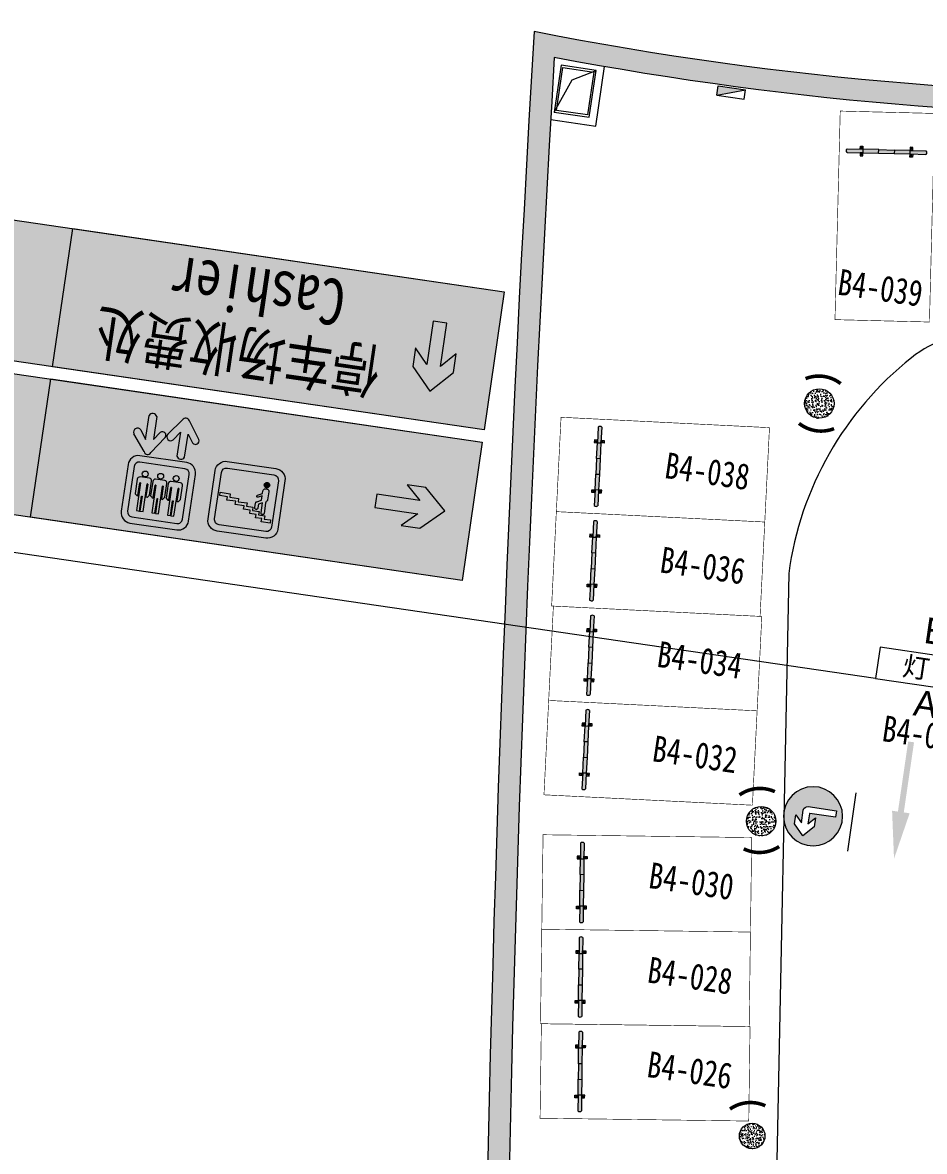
# Model space of a CAD drawing. Header units: inches. Extents: x -414268 to 632271, y -366004 to 318730.
# Drawn here: x -108982 to -86079, y 196803 to 225478 of the extents above; entities that cross this region are included whole.
import ezdxf

# ---------------------------------------------------------------- set-up
doc = ezdxf.new("R2010")
doc.units = ezdxf.units.IN
doc.header["$LTSCALE"] = 1200
doc.header["$MEASUREMENT"] = 0
doc.layers.get('0').update_dxf_attribs({"linetype": 'CONTINUOUS', "lineweight": 0})
for name, color, linetype, lineweight in [('0--PAI--', 7, 'CONTINUOUS', 0), ('0--PAI--BLUE', 5, 'CONTINUOUS', 0), ('0--弧型立面标', 7, 'CONTINUOUS', 0), ('0--挡车架', 7, 'CONTINUOUS', 0), ('0--灯箱字(黄底黑字)', 7, 'CONTINUOUS', 0), ('0--灯箱编号', 3, 'CONTINUOUS', 0), ('0--直行箭头', 7, 'CONTINUOUS', 0), ('0--路缘线', 1, 'CONTINUOUS', 0), ('0-增加车位', 6, 'CONTINUOUS', 0), ('0－－车位', 4, 'CONTINUOUS', 0), ('0－－车位号码', 7, 'CONTINUOUS', 0), ('7', 7, 'CONTINUOUS', 0), ('COL-GRID-UG-1_8A_200701112', 7, 'CONTINUOUS', 0), ('COL-GRID-UG-1_8A_200701113', 7, 'CONTINUOUS', 0), ('COLUMN', 7, 'CONTINUOUS', 0), ('HATCH', 7, 'CONTINUOUS', 0), ('HY消火栓', 7, 'CONTINUOUS', 0), ('LEE-KT1', 7, 'CONTINUOUS', 0), ('PUB_TEXT', 7, 'CONTINUOUS', 0)]:
    doc.layers.add(name, color=color, linetype=linetype, lineweight=lineweight)
doc.layers.add('0--灯箱--字', color=7, linetype='CONTINUOUS', lineweight=0, true_color=0xf7f7f7)
doc.layers.add('0-栋牌字体', color=7, linetype='CONTINUOUS', lineweight=0, true_color=0xf7f7f7)
doc.styles.add('-宋体', font='simsun.ttc', dxfattribs={"width": 0.8})
doc.styles.add('-黑体', font='simhei.ttf', dxfattribs={"width": 0.8})
doc.styles.add('方正大黑', font='', dxfattribs={"width": 0.8})
doc.styles.get('方正大黑').set_extended_font_data('FZDaHei-B02S')

# ---------------------------------------------------------------- blocks, each defined once
blk = doc.blocks.new('COL-GRID-UG-1.8a 20070111$0$.65')
at = {"layer": 'COL-GRID-UG-1_8A_200701112'}
h = blk.add_hatch(dxfattribs=at)
h.set_pattern_fill('AR-CONC', color=251, scale=0.02000000000000003, angle=-71.45922951694362, style=0)
h.set_pattern_definition([(330.220170166661, (9.780911265253447, -53.02194924296044), (0.01310157522271839, -0.1434027500651823), [0.01500000000000002, -0.1650000000000003]), (275.2201701666611, (9.780911265253447, -53.02194924296044), (0.1431276881705953, 0.05400242977981085), [0.01200000000000002, -0.1320000000000001]), (20.67157016666113, (9.78200306402368, -53.03389947159923), (0.1562291924156083, -0.08940044134511446), [0.01274803800000002, -0.1402284224000002]), (326.4043701666611, (9.820276593525996, -53.01485199490259), (0.005293820626032765, -0.2159351186403456), [0.02250000000000003, -0.2475000000000004]), (16.85577016666115, (9.820717733939517, -53.03284658832125), (0.2249000141792535, -0.1493987403033274), [0.01912205760000002, -0.2103426000000002]), (271.4043701666612, (9.820276593525996, -53.01485199490259), (0.2249001308833271, -0.1493985647275436), [0.01800000000000001, -0.1980000000000001]), (301.2201701666611, (9.813983885486785, -53.03630897105332), (-0.05806413691702267, -0.1317746409733485), [0.01500000000000002, -0.1650000000000003]), (246.2201701666611, (9.813983885486785, -53.03630897105332), (0.1513631941852344, -0.02215809082988847), [0.01200000000000002, -0.1320000000000001]), (351.6715701666611, (9.809145200398241, -53.0472901880612), (0.0932989364987837, -0.1539328032737996), [0.01274803800000002, -0.1402284224000002]), (317.7201701666611, (9.780911265253447, -53.02194924296044), (0.06595388672758523, 0.009419767806314105), [0, -0.1304000000000001, 0, -0.1340000000000001, 0, -0.1325000000000001]), (287.720170166661, (9.780911265253447, -53.02194924296044), (0.08696608138238515, -0.03778290471883278), [0, -0.0764000000000001, 0, -0.1274000000000002, 0, -0.05050000000000007]), (247.7201701666611, (9.772997833668946, -52.97805690193655), (0.01450395159196302, -0.1058708647939462), [0, -0.05000000000000007, 0, -0.1560000000000002, 0, -0.2070000000000003]), (237.7201701666611, (9.769449209640019, -52.95837423780027), (0.04039841199479828, -0.1112342255436634), [0, -0.06500000000000007, 0, -0.1036000000000001, 0, -0.1470000000000002])])
edge = h.paths.add_edge_path()
edge.add_arc((-3.552713678800501e-15, 0), 0.325, 8.32060031639532, 368.3206003163953)
at = {"layer": 'COL-GRID-UG-1_8A_200701113'}
blk.add_circle((-3.552713678800501e-15, 0), 0.325, dxfattribs=at)
blk = doc.blocks.new('HY')
for p, q in [((0, 0), (0.2400000000000055, -1.77635683940025e-15)), ((0, 0), (0.2400000000000038, -0.6999999999999993)), ((1.77635683940025e-15, -1.77635683940025e-15), (0, -0.6999999999999993)), ((0.240000000000002, -1.77635683940025e-15), (0.2400000000000002, -0.6999999999999993)), ((0, -0.6999999999999993), (0.2400000000000038, -0.6999999999999993))]:
    blk.add_line(p, q)
blk.add_solid([(1.77635683940025e-15, -5.329070518200751e-15), (0.2400000000000055, -1.77635683940025e-15), (0.2400000000000002, -0.6999999999999993)])
blk = doc.blocks.new('A$C6F4820FC')
at = {"layer": '0--挡车架'}
h = blk.add_hatch(color=256, dxfattribs=at)
h.paths.add_polyline_path([(2017.784217856827, 79.3952663297232, 0.3952043560108401), (2017.78421785311, 169.3952663332057), (1617.474230922457, 169.3952663332057), (1617.474230922458, 79.39526633119387), (1684.499301437642, 79.39526633119385)])
h.paths.add_polyline_path([(818.9364171714836, 169.3952663332057), (818.9364171714836, 79.39526633119385), (1216.632018534735, 79.39526633119385), (1216.632018534736, 169.3952663332057)])
h.paths.add_polyline_path([(418.094204783764, 79.39526633119385), (418.0942047837638, 169.3952663332057), (351.0691342685791, 169.3952663332057), (17.78421785310638, 169.395266333202, 0.3952043560108128), (17.78421784939219, 79.39526632972411)])
h = blk.add_hatch(color=256, dxfattribs=at)
h.paths.add_polyline_path([(1617.474230922457, 169.3952663332057), (1684.499301437642, 169.3952663332057), (1684.499301437642, 248.7905199443812), (1617.474230922457, 248.7905199443812)])
h.paths.add_polyline_path([(1638.848788944474, 209.0928931387934, -1), (1663.124743415625, 209.0928931387934, -1)], flags=16)
h.paths.add_polyline_path([(1617.474230922457, 1.272001827601343e-05), (1684.499301437642, 1.272001827601343e-05), (1684.499301437642, 79.39526633119387), (1617.474230922457, 79.39526633119384)])
h.paths.add_polyline_path([(1638.848788944473, 39.69763952560606, -1), (1663.124743415624, 39.69763952560606, -1)], flags=16)
h.paths.add_polyline_path([(351.069134268579, 248.7905199443813), (351.0691342685791, 169.3952663332057), (418.0942047837639, 169.3952663332057), (418.0942047837638, 248.7905199443812)])
h.paths.add_polyline_path([(396.7196467617473, 209.0928931387934, 1), (372.4436922905957, 209.0928931387934, 1)], flags=16)
h.paths.add_polyline_path([(418.0942047837639, 79.39526633119387), (351.0691342685791, 79.39526633119387), (351.0691342685791, 1.272001827601343e-05), (418.0942047837639, 1.272001827601343e-05)])
h.paths.add_polyline_path([(372.4436922905957, 39.69763952560606, -1), (396.7196467617473, 39.69763952560606, -1)], flags=16)
h = blk.add_hatch(color=40, dxfattribs=at)
h.paths.add_polyline_path([(1216.632018534736, 169.3952663332056), (1216.632018534735, 79.39526633119385), (1617.474230922457, 79.39526633119385), (1617.474230922457, 169.3952663332056)])
h.paths.add_polyline_path([(818.9364171714836, 79.39526633119385), (818.9364171714836, 169.3952663332057), (418.0942047837639, 169.3952663332057), (418.0942047837639, 79.39526633119385)])
for p, q in [((17.78421785310638, 169.395266333202), (418.0942047837639, 169.3952663332057)), ((17.78421784939155, 79.39526632972411), (418.0942047837639, 79.39526633119385)), ((818.9364171714838, 169.3952663332057), (1216.632018534736, 169.3952663332057)), ((818.9364171714838, 79.39526633119385), (1216.632018534735, 79.39526633119385)), ((1617.474230922457, 169.3952663332057), (2017.78421785311, 169.3952663332057)), ((1617.474230922457, 79.39526633119385), (2017.784217856827, 79.3952663297232))]:
    blk.add_line(p, q, dxfattribs=at)
for points in [[(418.0942047837639, 169.3952663332057), (351.0691342685791, 169.3952663332057), (351.0691342685791, 248.7905199443812), (418.0942047837639, 248.7905199443812)], [(418.0942047837639, 79.39526633119385), (351.0691342685791, 79.39526633119385), (351.0691342685791, 1.272001827601343e-05), (418.0942047837639, 1.272001827601343e-05)], [(1617.474230922457, 169.3952663332057), (1684.499301437642, 169.3952663332057), (1684.499301437642, 248.7905199443812), (1617.474230922457, 248.7905199443812)], [(1617.474230922457, 79.39526633119385), (1684.499301437642, 79.39526633119385), (1684.499301437642, 1.272001827601343e-05), (1617.474230922457, 1.272001827601343e-05)]]:
    blk.add_lwpolyline(points, close=True, dxfattribs=at)
at = {"layer": '0--挡车架', "color": 0}
for points in [[(818.9364171714838, 169.3952663332057), (818.9364171714838, 79.39526633119385), (418.0942047837639, 79.39526633119385), (418.0942047837639, 169.3952663332057)], [(1617.474230922457, 169.3952663332057), (1617.474230922457, 79.39526633119385), (1216.632018534735, 79.39526633119385), (1216.632018534736, 169.3952663332057)]]:
    blk.add_lwpolyline(points, close=True, dxfattribs=at)
at = {"layer": '0--挡车架'}
for centre in [(384.5816695261715, 209.0928931387934), (384.5816695261715, 39.69763952560606), (1650.986766180049, 209.0928931387934), (1650.986766180049, 39.69763952560606)]:
    blk.add_circle(centre, 12.13797723557582, dxfattribs=at)
for centre, start, end in [((65.82469069586296, 124.3952663294804), 136.8717046789877, 223.1282953162828), ((1969.743745010358, 124.3952663294804), 316.871704683716, 43.12829532101674)]:
    blk.add_arc(centre, 65.82466886578737, start, end, dxfattribs=at)
blk = doc.blocks.new('A$C001A7B1A')
at = {"layer": '0－－车位', "const_width": 15}
blk.add_lwpolyline([(2407.499988817268, 5307.500045389108), (7.499988817267877, 5307.500045389108), (7.499988817267877, 7.500045389109687), (2407.499988817268, 7.500045389109687)], close=True, dxfattribs=at)
at = {"layer": '0--挡车架'}
blk.add_blockref('A$C6F4820FC', (189.7157709641579, 883.1047790596294), dxfattribs=at)
blk = doc.blocks.new('A$C7C86658F')
at = {"lineweight": 0, "ltscale": 5}
blk.add_lwpolyline([(-6107.229106128681, 112213.2378042227), (-3107.229106128798, 112213.2378042257), (-3107.229106129613, 113013.2378042257), (-6107.229106129613, 113013.2378042227)], close=True, dxfattribs=at)
at = {"layer": 'PUB_TEXT', "style": '-宋体'}
blk.add_text('灯 箱', height=500, dxfattribs=at).set_placement((-5467.208946702653, 112391.5051336742))
blk = doc.blocks.new('A$C05C00BD5')
blk.add_blockref('A$C7C86658F', (15917.71773816738, -1755.687899066339))
at = {"color": 1, "style": '方正大黑'}
for s, p in [('B', (10869.16250029986, 111530.6753273577)), ('A', (10869.16250029975, 109671.1952866547))]:
    blk.add_text(s, height=661.5104015238736, dxfattribs=at).set_placement(p)
blk = doc.blocks.new('A$C53BB72EC')
at = {"layer": '0--灯箱--字', "true_color": 0xf7f7f7}
blk.add_hatch(color=7, dxfattribs=at).paths.add_polyline_path([(6263.886652779096, -28314.52920469935), (5705.06504685228, -27793.419626765), (5225.644234895473, -27793.41962678659), (5600.054711105098, -28142.56304409566), (4492.694870033767, -28142.56304414553), (4492.694870049396, -28486.49536568977), (5600.054711120494, -28486.4953656399), (5225.644234942301, -28835.63878293225), (5705.065046899661, -28835.63878291062)])
at = {"layer": '0--灯箱--字', "color": 7, "true_color": 0xf7f7f7}
blk.add_lwpolyline([(6263.886652779096, -28314.52920469935), (5705.06504685228, -27793.419626765), (5225.644234895473, -27793.41962678659), (5600.054711105098, -28142.56304409566), (4492.694870033767, -28142.56304414553), (4492.694870049396, -28486.49536568977), (5600.054711120494, -28486.4953656399), (5225.644234942301, -28835.63878293225), (5705.065046899661, -28835.63878291062)], close=True, dxfattribs=at)
blk = doc.blocks.new('A$C27BC456A')
blk.add_hatch(color=250).paths.add_polyline_path([(14884.73986124818, 112855.557986891), (14884.7398612483, 114955.557986891), (8329.665222129555, 114955.557986891), (8329.665222129554, 112855.5579868909)])
at = {"color": 250}
blk.add_lwpolyline([(8329.665222129552, 114955.557986891), (14884.73986124829, 114955.557986891), (14884.73986124818, 112855.557986891), (8329.665222129552, 112855.5579868909), (8329.665222129552, 114955.557986891)], dxfattribs=at)
blk = doc.blocks.new('A$C50091FAB')
at = {"layer": '0--PAI--BLUE'}
h = blk.add_hatch(color=256, dxfattribs=at)
edge = h.paths.add_edge_path()
edge.add_arc((299.9999944004085, 400.0000107713568), 300, 0, 360)
edge = h.paths.add_edge_path(flags=16)
edge.add_line((312.3871690364904, 573.9583468705459), (384.2358726081438, 506.9583468705459))
edge.add_line((384.2358726081438, 506.9583468705423), (253.9024450060242, 506.9583468705423))
edge.add_arc((253.9024450060242, 462.9583468705459), 44, 90, 180)
edge.add_line((209.9024450060242, 462.9583468705459), (209.9024450060242, 173.9583468705459))
edge.add_line((209.9024450060242, 173.9583468705459), (275.9024450060242, 173.9583468705459))
edge.add_line((275.9024450060242, 173.9583468705459), (275.9024450060242, 435.9583468705459))
edge.add_arc((280.9024450060242, 435.9583468705459), 5, 90, 180, ccw=False)
edge.add_line((280.9024450060242, 440.9583468705459), (384.2358726081438, 440.9583468705459))
edge.add_line((384.2358726081438, 440.9583468705459), (312.3871690364904, 373.9583468705459))
edge.add_line((312.3871690364904, 373.9583468705459), (404.3871690364904, 373.9583468705459))
edge.add_line((404.3871690364904, 373.9583468705459), (511.6240400389579, 473.9583468705459))
edge.add_line((511.6240400389652, 473.9583468705459), (404.3871690364977, 573.9583468705459))
edge.add_line((404.3871690364904, 573.9583468705459), (312.3871690364904, 573.9583468705459))
at = {"layer": '0--PAI--'}
blk.add_lwpolyline([(312.3871690364904, 573.9583468705459), (384.2358726081438, 506.9583468705423), (253.9024450060242, 506.9583468705459, 0.414213562373095), (209.9024450060242, 462.9583468705459), (209.9024450060242, 173.9583468705459), (275.9024450060242, 173.9583468705459), (275.9024450060242, 435.9583468705459, -0.414213562373095), (280.9024450060242, 440.9583468705459), (384.2358726081438, 440.9583468705459), (312.3871690364904, 373.9583468705459), (404.3871690364904, 373.9583468705459), (511.6240400389652, 473.9583468705459), (404.3871690364904, 573.9583468705459)], format="xyb", close=True, dxfattribs=at)
blk.add_circle((299.9999944004085, 400.0000107713568), 300, dxfattribs=at)
at = {"layer": '7'}
blk.add_line((599.9999944004085, 1.07713567558676e-05), (-5.599591531790793e-06, 1.07713567558676e-05), dxfattribs=at)
blk = doc.blocks.new('A$C744A17C1')
at = {"true_color": 0xf7f7f7}
h = blk.add_hatch(color=7, dxfattribs=at)
edge = h.paths.add_edge_path()
edge.add_line((-3036.027967695962, 95700.69936638275), (-4282.504917986342, 95700.6993662884))
edge.add_arc((-4282.504917992475, 95427.42636630207), 273.2729999863368, 89.999999998714, 180.0000000033805)
edge.add_line((-4555.777917978819, 95427.42636628594), (-4555.777917813975, 94185.20778836703))
edge.add_arc((-4282.504917798803, 94185.20778839014), 273.2730000151723, 180, 269.9999999925446)
edge.add_line((-4282.504917811253, 93911.93478837497), (-3036.027967662085, 93911.93478839874))
edge.add_arc((-3036.027967657114, 94185.20778838589), 273.2729999871517, 269.9999999989579, 3.227983112873501e-09)
edge.add_line((-2762.754967669956, 94185.20778840128), (-2762.754967693822, 95427.42636646118))
edge.add_arc((-3036.027967666832, 95427.42636640974), 273.27299997301, 0, 89.99999999532218)
edge = h.paths.add_edge_path(flags=16)
edge.add_line((-3060.870968115632, 95535.07936645439), (-4257.661918124184, 95535.07936650218))
edge.add_arc((-4257.661918121812, 95402.58336650326), 132.4959999989223, 90.00000000102573, 180.0000000010257)
edge.add_line((-4390.157918120734, 95402.58336650088), (-4390.157917956356, 94210.05078851104))
edge.add_arc((-4257.661917951628, 94210.05078851951), 132.4960000047276, 180, 269.9999999946642)
edge.add_line((-4257.661917955498, 94077.55478851478), (-3060.870967947179, 94077.55478853764))
edge.add_arc((-3060.870967934181, 94210.05078852108), 132.4959999834391, 269.9999999943792, 7.708595881494593e-09)
edge.add_line((-2928.374967950745, 94210.05078853891), (-2928.374968114891, 95402.5833664582))
edge.add_arc((-3060.870968122284, 95402.58336644698), 132.4960000073929, 0, 89.99999999227194)
for points in [[(-4105.775307702483, 95185.59901780682), (-4093.191785995499, 95189.3268348336), (-4081.094827414956, 95195.37593573614), (-4070.936258183443, 95203.2804008755), (-4062.716157831484, 95213.04030111353), (-4056.434022755828, 95224.1912299039), (-4052.08934933634, 95236.26885156211), (-4051.135041708476, 95249.73601779382), (-4052.116755634663, 95262.73681229903), (-4056.486909276806, 95275.26976579314), (-4062.791662051925, 95285.94331290413), (-4071.031959299231, 95295.68616647439), (-4081.207323937677, 95304.03394962067), (-4093.316810593125, 95310.05796103626), (-4105.908036448644, 95313.759728508), (-4119.465126179974, 95315.13875723894), (-4133.503442684887, 95313.7311628082), (-4146.086937904591, 95310.0033170796), (-4157.699789472972, 95303.95473898912), (-4167.857881605858, 95295.58589573058), (-4176.07797313435, 95285.82602378237), (-4182.360594149213, 95275.13944482138), (-4186.704781629727, 95262.5974733338), (-4188.143691014964, 95249.59416268383), (-4186.677366507938, 95236.12948444439), (-4182.307698770659, 95224.06089506189), (-4176.002468914026, 95212.92301254108), (-4167.76218049007, 95203.18015842151), (-4157.587301790831, 95195.29673952419), (-4145.961922130198, 95189.27220515917), (-4133.370705098263, 95185.57043713813), (-4119.329499548534, 95184.19193190591)], [(-4150.11990238633, 94529.42519890532), (-4149.627119381796, 94521.06739443877), (-4147.198756577098, 94513.64028296362), (-4143.319000463234, 94507.14339838475), (-4138.471931530861, 94501.57620250923), (-4125.87734835525, 94494.62397167491), (-4111.351055108826, 94492.31724702398), (-4097.313692784286, 94494.65355498373), (-4091.022925867466, 94497.44615649544), (-4084.733546061092, 94501.63183647174), (-4079.89801569574, 94507.2090675378), (-4076.03173301369, 94513.71398120295), (-4074.102912004921, 94521.14558704928), (-4073.143780433107, 94529.96923974363), (-4073.409211437916, 94786.29070426736), (-3975.566005341127, 94739.02821416727), (-3975.466443319223, 94642.90766297959), (-3974.488086713245, 94633.15731810404), (-3972.058778551756, 94624.80149255057), (-3968.178068257752, 94617.3759077636), (-3962.846874666517, 94611.80920641035), (-3957.032519419794, 94607.17172890124), (-3950.735444288468, 94603.92778070834), (-3936.208673960762, 94601.1567060907), (-3922.171329299919, 94603.4930145998), (-3915.880527055357, 94606.2856162488), (-3910.075784334331, 94610.93515125757), (-3904.75565221149, 94616.04852715385), (-3900.890314869001, 94623.48214061509), (-3898.477828618838, 94631.37860536999), (-3897.519191809697, 94640.66660789371), (-3897.638941903831, 94756.28987031762), (-3899.589391086716, 94769.75402574499), (-3904.925876862952, 94780.42857604545), (-3913.164742831723, 94788.77836625729), (-3922.213472441188, 94794.70326598715), (-3922.369446171797, 94794.80538847725), (-4039.101889754296, 94849.94229390075), (-4039.217787765549, 94961.8507568656), (-3945.249063278898, 94915.97730225985), (-3931.689579247963, 94912.27652424466), (-3920.071903735632, 94913.68161695023), (-3910.87873896258, 94918.79899297009), (-3904.593228902901, 94926.69948613836), (-3902.181714496808, 94935.52465123867), (-3903.644699364901, 94945.7388518333), (-3910.432604954694, 94955.48318951971), (-3915.27822494437, 94959.65733535777), (-3922.059884152026, 94963.36512443822), (-4039.278855550569, 95020.8232700668), (-4039.351956630824, 95091.40453202384), (-4040.820693118498, 95107.19094595194), (-4045.67544851813, 95120.18775516514), (-4052.949404808227, 95131.78898377655), (-4062.641139533138, 95140.60162528208), (-4073.783825813676, 95148.01970503082), (-4086.376951205893, 95153.57888623964), (-4100.41957921104, 95156.35044109734), (-4113.976686623646, 95157.7294554087), (-4128.015453705215, 95156.78622522691), (-4141.567728333292, 95153.52173987115), (-4154.633934597136, 95148.40033557524), (-4165.761698503164, 95141.42355248562), (-4175.434667611378, 95132.12651809816), (-4182.685078526265, 95120.97459971393), (-4187.997029419406, 95107.96727520748), (-4189.917695685872, 95092.64169136254), (-4189.701767394668, 94884.14834125085), (-4188.722924849484, 94873.93363212637), (-4186.29220309027, 94864.1847850999), (-4176.591818860266, 94847.0138444682), (-4163.989522695891, 94832.63200043356), (-4150.422369861859, 94821.5016373705), (-4150.394362782827, 94794.4670060108)]]:
    blk.add_hatch(color=256).paths.add_polyline_path(points)
blk.add_hatch(color=7, dxfattribs=at).paths.add_polyline_path([(-2972.607069589547, 94898.53414615076), (-3229.479971812805, 94898.09719255501), (-3229.336110325414, 94813.51894278088), (-3456.396698841709, 94813.13270141499), (-3456.252740901196, 94728.50382023354), (-3683.313339790911, 94728.1176065724), (-3683.169383667991, 94643.48864204493), (-3848.535635771113, 94643.20729399307), (-3848.391651262064, 94558.5783851212), (-4015.984025353682, 94558.29326713439), (-4015.840079232818, 94473.66434005648), (-4177.145826940774, 94473.38992084307), (-4177.00158715609, 94388.58852501128), (-4337.63411603251, 94388.31524484028), (-4337.488947727485, 94302.96531869122), (-4112.581915430259, 94304.06890598805), (-4112.725865504006, 94388.69787000655), (-3952.093359518447, 94388.9711473679), (-3952.23760118545, 94473.77254055717), (-3789.097450235975, 94474.05003136786), (-3789.24139829434, 94558.67899535972), (-3621.331052389462, 94558.96459933165), (-3621.462747673038, 94636.38460403035), (-3621.475010367576, 94643.59356330667), (-3394.41441148764, 94643.97972189655), (-3394.55836834677, 94728.60868587349), (-3167.497770679998, 94728.99490008186), (-3167.619749095524, 94813.62389573664), (-2972.62380450021, 94813.90494948352)])
at = {"color": 7, "lineweight": 0, "ltscale": 5, "true_color": 0xf7f7f7}
for points in [[(-3036.027967695962, 95700.69936638275), (-4282.504917986342, 95700.6993662884, 0.4142135623969432), (-4555.777917978819, 95427.42636628594), (-4555.777917813975, 94185.20778836703, 0.4142135623349744), (-4282.504917811253, 93911.93478837497), (-3036.027967662085, 93911.93478839874, 0.4142135623949164), (-2762.754967669956, 94185.20778840128), (-2762.754967693822, 95427.42636646118, 0.4142135623491799)], [(-3060.870968115632, 95535.07936645439), (-4257.661918124184, 95535.07936650218, 0.414213562373095), (-4390.157918120734, 95402.58336650088), (-4390.157917956356, 94210.05078851104, 0.4142135623458187), (-4257.661917955498, 94077.55478851478), (-3060.870967947179, 94077.55478853764, 0.4142135624412422), (-2928.374967950745, 94210.05078853891), (-2928.374968114891, 95402.5833664582, 0.4142135623336186)]]:
    blk.add_lwpolyline(points, format="xyb", close=True, dxfattribs=at)
at = {"color": 7, "true_color": 0xf7f7f7}
blk.add_lwpolyline([(-2972.479819925153, 94813.90515701298), (-2972.607069589547, 94898.53414615076), (-3229.479971812805, 94898.09719255501), (-3229.336110325414, 94813.51894278088), (-3456.396698841709, 94813.13270141499), (-3456.252740901196, 94728.50382023354), (-3683.313339790911, 94728.1176065724), (-3683.169383667991, 94643.48864204493), (-3848.535635771113, 94643.20729399307), (-3848.391651262064, 94558.5783851212), (-4015.984025353682, 94558.29326713439), (-4015.840079232818, 94473.66434005648), (-4177.145826940774, 94473.38992084307), (-4177.00158715609, 94388.58852501128), (-4337.63411603251, 94388.31524484028), (-4337.488947727485, 94302.96531869122), (-4112.581915430259, 94304.06890598805), (-4112.725865504006, 94388.69787000655), (-3952.093359518447, 94388.9711473679), (-3952.23760118545, 94473.77254055717), (-3789.097450235975, 94474.05003136786), (-3789.24139829434, 94558.67899535972), (-3621.331052389462, 94558.96459933165), (-3621.462747673038, 94636.38460403035), (-3621.475010367576, 94643.59356330667), (-3394.41441148764, 94643.97972189655), (-3394.55836834677, 94728.60868587349), (-3167.497770679998, 94728.99490008186), (-3167.619749095524, 94813.62389573664), (-2972.62380450021, 94813.90494948352), (-2972.607069589547, 94898.53414615075)], dxfattribs=at)
at = {"layer": '0-栋牌字体', "linetype": 'ByBlock'}
for points in [[(-4105.775307702483, 95185.59901780682), (-4093.191785995499, 95189.3268348336), (-4081.094827414956, 95195.37593573614), (-4070.936258183443, 95203.2804008755), (-4062.716157831484, 95213.04030111353), (-4056.434022755828, 95224.1912299039), (-4052.08934933634, 95236.26885156211), (-4051.135041708476, 95249.73601779382), (-4052.116755634663, 95262.73681229903), (-4056.486909276806, 95275.26976579314), (-4062.791662051925, 95285.94331290413), (-4071.031959299231, 95295.68616647439), (-4081.207323937677, 95304.03394962067), (-4093.316810593125, 95310.05796103626), (-4105.908036448644, 95313.759728508), (-4119.465126179974, 95315.13875723894), (-4133.503442684887, 95313.7311628082), (-4146.086937904591, 95310.0033170796), (-4157.699789472972, 95303.95473898912), (-4167.857881605858, 95295.58589573058), (-4176.07797313435, 95285.82602378237), (-4182.360594149213, 95275.13944482138), (-4186.704781629727, 95262.5974733338), (-4188.143691014964, 95249.59416268383), (-4186.677366507938, 95236.12948444439), (-4182.307698770659, 95224.06089506189), (-4176.002468914026, 95212.92301254108), (-4167.76218049007, 95203.18015842151), (-4157.587301790831, 95195.29673952419), (-4145.961922130198, 95189.27220515917), (-4133.370705098263, 95185.57043713813), (-4119.329499548534, 95184.19193190591)], [(-4150.11990238633, 94529.42519890532), (-4149.627119381796, 94521.06739443877), (-4147.198756577098, 94513.64028296362), (-4143.319000463234, 94507.14339838475), (-4138.471931530861, 94501.57620250923), (-4125.87734835525, 94494.62397167491), (-4111.351055108826, 94492.31724702398), (-4097.313692784286, 94494.65355498373), (-4091.022925867466, 94497.44615649544), (-4084.733546061092, 94501.63183647174), (-4079.89801569574, 94507.2090675378), (-4076.03173301369, 94513.71398120295), (-4074.102912004921, 94521.14558704928), (-4073.143780433107, 94529.96923974363), (-4073.409211437916, 94786.29070426736), (-3975.566005341127, 94739.02821416727), (-3975.466443319223, 94642.90766297959), (-3974.488086713245, 94633.15731810404), (-3972.058778551756, 94624.80149255057), (-3968.178068257752, 94617.3759077636), (-3962.846874666517, 94611.80920641035), (-3957.032519419794, 94607.17172890124), (-3950.735444288468, 94603.92778070834), (-3936.208673960762, 94601.1567060907), (-3922.171329299919, 94603.4930145998), (-3915.880527055357, 94606.2856162488), (-3910.075784334331, 94610.93515125757), (-3904.75565221149, 94616.04852715385), (-3900.890314869001, 94623.48214061509), (-3898.477828618838, 94631.37860536999), (-3897.519191809697, 94640.66660789371), (-3897.638941903831, 94756.28987031762), (-3899.589391086716, 94769.75402574499), (-3904.925876862952, 94780.42857604545), (-3913.164742831723, 94788.77836625729), (-3922.213472441188, 94794.70326598715), (-3922.369446171797, 94794.80538847725), (-4039.101889754296, 94849.94229390075), (-4039.217787765549, 94961.8507568656), (-3945.249063278898, 94915.97730225985), (-3931.689579247963, 94912.27652424466), (-3920.071903735632, 94913.68161695023), (-3910.87873896258, 94918.79899297009), (-3904.593228902901, 94926.69948613836), (-3902.181714496808, 94935.52465123867), (-3903.644699364901, 94945.7388518333), (-3910.432604954694, 94955.48318951971), (-3915.27822494437, 94959.65733535777), (-3922.059884152026, 94963.36512443822), (-4039.278855550569, 95020.8232700668), (-4039.351956630824, 95091.40453202384), (-4040.820693118498, 95107.19094595194), (-4045.67544851813, 95120.18775516514), (-4052.949404808227, 95131.78898377655), (-4062.641139533138, 95140.60162528208), (-4073.783825813676, 95148.01970503082), (-4086.376951205893, 95153.57888623964), (-4100.41957921104, 95156.35044109734), (-4113.976686623646, 95157.7294554087), (-4128.015453705215, 95156.78622522691), (-4141.567728333292, 95153.52173987115), (-4154.633934597136, 95148.40033557524), (-4165.761698503164, 95141.42355248562), (-4175.434667611378, 95132.12651809816), (-4182.685078526265, 95120.97459971393), (-4187.997029419406, 95107.96727520748), (-4189.917695685872, 95092.64169136254), (-4189.701767394668, 94884.14834125085), (-4188.722924849484, 94873.93363212637), (-4186.29220309027, 94864.1847850999), (-4176.591818860266, 94847.0138444682), (-4163.989522695891, 94832.63200043356), (-4150.422369861859, 94821.5016373705), (-4150.394362782827, 94794.4670060108)]]:
    blk.add_lwpolyline(points, close=True, dxfattribs=at)

msp = doc.modelspace()

# ---------------------------------------------------------------- hatches: boundary and pattern name
at = {"lineweight": 0, "ltscale": 5}
for points in [[(-108223.4885962239, 216733.0412506448), (-114076.2262578654, 217589.0125478851), (-113562.643479521, 221100.6551448697), (-107709.9058178799, 220244.6838476293)], [(-114121.4239676915, 217279.9713545565), (-108268.6863055925, 216424.0000572752), (-108782.2690839614, 212912.3574600157), (-114635.0067460605, 213768.3287572972)]]:
    msp.add_hatch(color=152, dxfattribs=at).paths.add_polyline_path(points)
msp.add_hatch(color=250).paths.add_polyline_path([(-108782.2690896168, 212912.3574551084), (-97820.80273950004, 211309.2272429574), (-97307.21996122945, 214820.8698401161), (-108268.6863113931, 216424.0000522739)])
at = {"lineweight": 0, "ltscale": 5, "true_color": 0xf7f7f7}
for points in [[(-106154.6937035964, 215032.9663044395, -0.9042847922969277), (-105980.3819306146, 215131.4283062648), (-105860.3378238084, 214887.936671554), (-105771.3801987402, 215496.1879580393, -0.710415717446655), (-105575.4776676817, 215467.5369320004), (-105660.7652570444, 214884.379659136), (-105485.1812832365, 215063.4379098397, -0.8769134475484177), (-105359.0738042754, 214936.2266367204), (-105724.3661510473, 214552.5941556659, -0.6624751060017849), (-105897.6666599661, 214577.9396036118)], [(-104920.321390118, 215383.7105846797, -0.6624751083134088), (-104747.0208810879, 215358.3651356163), (-104506.8917897459, 214886.188898818, -0.8769134457514564), (-104664.1479304953, 214800.41996265), (-104781.0996635857, 215022.2619812419), (-104866.3872531887, 214439.1047086192, -0.710415717446655), (-105062.2897840901, 214467.7557357361), (-104973.3321591568, 215076.007022241), (-105158.0789493444, 214877.0914944505, -0.9042847927237261), (-105296.8927100695, 215021.3485562098)]]:
    msp.add_hatch(color=7, dxfattribs=at).paths.add_polyline_path(points)
h = msp.add_hatch(color=7, dxfattribs=at)
edge = h.paths.add_edge_path(flags=0)
edge.add_arc((-105867.6861981961, 214010.7487204345), 74.02267116532015, 171.6793996853413, 171.6793996853412, ccw=False)
edge = h.paths.add_edge_path(flags=0)
edge.add_arc((-105476.0741921885, 213953.4749015764), 74.02267116532015, 171.6793996853413, 171.6793996853412, ccw=False)
edge = h.paths.add_edge_path(flags=0)
edge.add_arc((-105080.5142603154, 213895.6236928848), 74.02267116532015, 171.6793996853413, 171.6793996853412, ccw=False)
edge = h.paths.add_edge_path()
edge.add_line((-104813.9329441477, 214300.5171155274), (-106005.0027550151, 214474.7127875829))
edge.add_arc((-106043.1927704158, 214213.5870440574), 263.9036399967164, 81.67939968533727, 171.6793996853371)
edge.add_line((-106304.3185139351, 214251.7770594402), (-106477.9190766239, 213064.7763320419))
edge.add_arc((-106216.7933330888, 213026.5863166483), 263.9036399967164, 171.6793996853373, 261.6793996853374)
edge.add_line((-106254.9833484712, 212765.4605731288), (-105063.9135376121, 212591.2649010144))
edge.add_arc((-105025.7235223476, 212852.3906445511), 263.9036399967164, 261.6793996853373, 351.6793996853373)
edge.add_line((-104764.5977788279, 212814.2006291682), (-104590.9972161228, 214001.2013566843))
edge.add_arc((-104852.1229595303, 214039.3913720079), 263.9036399967164, 351.6793996982754, 81.67939968533956)
edge = h.paths.add_edge_path(flags=16)
edge.add_line((-104860.8171123663, 214145.7309088585), (-106004.4095150594, 214312.9829418959))
edge.add_arc((-106022.9258861354, 214186.3765208101), 127.953279998408, 81.6793996853357, 171.6793996853355)
edge.add_line((-106149.5323072356, 214204.8928919047), (-106316.1892307804, 213065.3695723012))
edge.add_arc((-106189.5828096668, 213046.8532011788), 127.953279998408, 171.6793996853421, 261.6793996853423)
edge.add_line((-106208.0991807617, 212920.2467800786), (-105064.506778051, 212752.9947471591))
edge.add_arc((-105045.9904069728, 212879.6011682617), 127.953279998408, 261.6793996853357, 351.6793996853357)
edge.add_line((-104919.3839858731, 212861.0847971671), (-104752.7270623458, 214000.6081166527))
edge.add_arc((-104879.333483461, 214019.124487758), 127.953279998408, 351.6793996853421, 81.67939968534225)
edge = h.paths.add_edge_path(flags=0)
edge.add_line((-105989.7848313811, 213782.491510595), (-106007.8302905144, 213785.1306849956))
edge.add_line((-106007.8302904461, 213785.1306849941), (-106054.3912978069, 213466.7679512917))
edge.add_arc((-106062.304199107, 213467.9252244908), 7.9970799999005, 261.67939968538843, 351.6793996853883, ccw=False)
edge.add_line((-106063.4614723004, 213460.0123231722), (-106080.101728131, 213462.4459845095))
edge.add_arc((-106078.9444549978, 213470.3588857682), 7.997079937409398, 219.7594110033743, 261.6793996853297, ccw=False)
edge.add_line((-106085.0921044889, 213465.2442311115), (-106093.3766969464, 213475.2020433121))
edge.add_line((-106093.3766969804, 213475.2020433171), (-106120.3705760257, 213507.6478132437))
edge.add_arc((-106114.2229263388, 213512.762467949), 7.997080119066278, 171.6793996854301, 219.7594106533998, ccw=False)
edge.add_line((-106122.135827792, 213513.9197411622), (-106068.3803462225, 213881.4749757139))
edge.add_arc((-106005.0771356631, 213872.2167901135), 63.976639999204, 81.6793996853292, 171.6793996853293, ccw=False)
edge.add_line((-105995.8189501156, 213935.5200006636), (-105760.4937827223, 213901.1033565697))
edge.add_arc((-105769.7519683286, 213837.8001460885), 63.976639999204, 351.6793996853422, 81.67939968534222, ccw=False)
edge.add_line((-105706.4487577784, 213828.5419605411), (-105758.0337663787, 213475.8274200986))
edge.add_line((-105758.0337663836, 213475.8274200649), (-105808.1223416082, 213425.9846038479))
edge.add_arc((-105813.7632073018, 213431.6532828333), 7.997079940317611, 261.6793996853179, 314.859094000588, ccw=False)
edge.add_line((-105814.9204804849, 213423.7403815819), (-105841.9041777668, 213427.686786101))
edge.add_arc((-105840.7469044896, 213435.5996874075), 7.9970799999005, 171.6793996853884, 261.6793996853884, ccw=False)
edge.add_line((-105848.6598058088, 213436.756960601), (-105802.0526104924, 213755.4355054575))
edge.add_line((-105802.0526104922, 213755.4355054575), (-105821.242890737, 213758.2421112302))
edge.add_line((-105821.2428906993, 213758.2421112504), (-105924.0242956172, 213055.470183897))
edge.add_line((-105924.0242956541, 213055.4701838853), (-106000.918894596, 213066.7161291626))
edge.add_line((-106000.9188946602, 213066.716129189), (-105945.5787731626, 213445.1064061609))
edge.add_line((-105945.5787730959, 213445.1064061512), (-105960.1226760301, 213447.233472984))
edge.add_line((-105960.1226760611, 213447.2334730058), (-106015.4627979957, 213068.8431963387))
edge.add_line((-106015.4627980006, 213068.843196305), (-106092.5089462218, 213080.1113060629))
edge.add_line((-106092.5089461648, 213080.1113060975), (-105989.784831275, 213782.4915106138))
edge = h.paths.add_edge_path(flags=0)
edge.add_line((-105598.1729197029, 213725.2177055326), (-105616.2183788363, 213727.8568799332))
edge.add_line((-105616.2183787682, 213727.8568799318), (-105662.7793861287, 213409.4941462292))
edge.add_arc((-105670.6922874289, 213410.6514194285), 7.9970799999005, 261.67939968538843, 351.6793996853883, ccw=False)
edge.add_line((-105671.8495606228, 213402.7385181098), (-105688.4898164535, 213405.172179447))
edge.add_arc((-105687.3325433198, 213413.0850807058), 7.997079937409398, 219.7594110033743, 261.6793996853297, ccw=False)
edge.add_line((-105693.4801929454, 213407.9704260688), (-105701.7647854029, 213417.9282382695))
edge.add_line((-105701.7647853021, 213417.9282382547), (-105728.7586643474, 213450.3740081812))
edge.add_arc((-105722.6110146603, 213455.4886628865), 7.997080119066278, 171.6793996854301, 219.7594106533998, ccw=False)
edge.add_line((-105730.523916114, 213456.6459360997), (-105676.7684345445, 213824.2011706514))
edge.add_arc((-105613.4652239846, 213814.942985051), 63.976639999204, 81.6793996853292, 171.6793996853293, ccw=False)
edge.add_line((-105604.2070384373, 213878.2461956013), (-105368.881871044, 213843.8295515076))
edge.add_arc((-105378.1400566505, 213780.5263410262), 63.976639999204, 351.6793996853422, 81.67939968534222, ccw=False)
edge.add_line((-105314.8368461001, 213771.2681554788), (-105366.4218547005, 213418.5536150364))
edge.add_line((-105366.4218547057, 213418.5536150026), (-105416.5104299303, 213368.7107987855))
edge.add_arc((-105422.1512956233, 213374.379477771), 7.997079940317611, 261.6793996853179, 314.859094000588, ccw=False)
edge.add_line((-105423.3085688066, 213366.4665765195), (-105450.2922660886, 213370.4129810386))
edge.add_arc((-105449.1349928112, 213378.3258823451), 7.9970799999005, 171.6793996853884, 261.6793996853884, ccw=False)
edge.add_line((-105457.0478941297, 213379.4831555384), (-105410.4406988133, 213698.1617003949))
edge.add_line((-105410.4406988147, 213698.1617003951), (-105429.6309790595, 213700.9683061677))
edge.add_line((-105429.6309791567, 213700.9683062078), (-105532.4123840746, 212998.1963788545))
edge.add_line((-105532.4123839753, 212998.1963788228), (-105609.3069829172, 213009.4423241001))
edge.add_line((-105609.3069829818, 213009.4423241267), (-105553.9668614842, 213387.8326010986))
edge.add_line((-105553.9668614169, 213387.8326010888), (-105568.510764351, 213389.9596679216))
edge.add_line((-105568.5107643828, 213389.9596679434), (-105623.8508863174, 213011.5693912763))
edge.add_line((-105623.8508863225, 213011.5693912428), (-105700.8970345438, 213022.8375010007))
edge.add_line((-105700.8970344871, 213022.8375010352), (-105598.1729195971, 213725.2177055516))
edge = h.paths.add_edge_path(flags=0)
edge.add_line((-105202.9982131482, 213667.4238721192), (-105221.0436722815, 213670.0630465198))
edge.add_line((-105221.0436723475, 213670.063046538), (-105267.6046797084, 213351.7003128355))
edge.add_arc((-105275.5175810086, 213352.8575860349), 7.9970799999005, 261.67939968538843, 351.6793996853883, ccw=False)
edge.add_line((-105276.6748542022, 213344.944684716), (-105293.3151100329, 213347.3783460532))
edge.add_arc((-105292.1578367649, 213355.2912472922), 7.997079937409398, 219.7594110033743, 261.6793996853297, ccw=False)
edge.add_line((-105298.3054863907, 213350.1765926553), (-105306.5900788482, 213360.1344048559))
edge.add_line((-105306.5900788816, 213360.1344048608), (-105333.5839579269, 213392.5801747874))
edge.add_arc((-105327.4363082402, 213397.6948294928), 7.997080119066278, 171.6793996854301, 219.7594106533998, ccw=False)
edge.add_line((-105335.3492096939, 213398.852102706), (-105281.5937281244, 213766.4073372578))
edge.add_arc((-105218.2905175547, 213757.1491517248), 63.976639999204, 81.6793996853292, 171.6793996853293, ccw=False)
edge.add_line((-105209.0323320075, 213820.452362275), (-104973.7071646143, 213786.0357181812))
edge.add_arc((-104982.9653500954, 213722.7325076127), 63.976639999204, 351.6793996853422, 81.67939968534222, ccw=False)
edge.add_line((-104919.6621395454, 213713.4743220652), (-104971.2471481457, 213360.7597816227))
edge.add_line((-104971.2471481507, 213360.7597815891), (-105021.3357233753, 213310.9169653721))
edge.add_arc((-105026.9765890587, 213316.5856444249), 7.997079940317611, 261.6793996853179, 314.859094000588, ccw=False)
edge.add_line((-105028.1338622426, 213308.6727431735), (-105055.1175595246, 213312.6191476927))
edge.add_arc((-105053.9602863814, 213320.5320490187), 7.9970799999005, 171.6793996853884, 261.6793996853884, ccw=False)
edge.add_line((-105061.8731876996, 213321.689322212), (-105015.2659923832, 213640.3678670685))
edge.add_line((-105015.2659923846, 213640.3678670688), (-105034.4562726294, 213643.1744728414))
edge.add_line((-105034.4562726016, 213643.1744727942), (-105137.2376775195, 212940.4025454409))
edge.add_line((-105137.2376775457, 212940.4025454964), (-105214.1322764876, 212951.6484907736))
edge.add_line((-105214.1322764275, 212951.6484907133), (-105158.7921549299, 213330.0387676852))
edge.add_line((-105158.7921549973, 213330.0387676951), (-105173.3360579315, 213332.1658345279))
edge.add_line((-105173.3360578279, 213332.1658345299), (-105228.6761797625, 212953.7755578627))
edge.add_line((-105228.6761797577, 212953.7755578965), (-105305.7223279789, 212965.0436676544))
edge.add_line((-105305.7223280669, 212965.0436676415), (-105202.9982131771, 213667.4238721578))
at = {"layer": '0--直行箭头'}
msp.add_hatch(color=256, dxfattribs=at).paths.add_polyline_path([(-86851.18284576142, 204237.2125998608), (-86454.89687273803, 205392.0209941778), (-86603.317946158, 205413.7277895395), (-86342.83640181774, 207194.7806705787), (-86491.25747523771, 207216.4874659404), (-86751.73901957794, 205435.4345849011), (-86900.1600929978, 205457.1413802628)])
at = {"layer": 'HATCH'}
h = msp.add_hatch(color=256, dxfattribs=at)
edge = h.paths.add_edge_path(flags=16)
edge.add_line((-8005.561612977181, 137176.8743137263), (-2062.704080383094, 212188.7801124774))
edge.add_line((-2062.704080383119, 212188.7801124774), (-76922.2351230233, 223137.0959036999))
edge.add_arc((-79587.48095202557, 308243.5452050564), 85148.17231164375, 259.2439693487572, 271.7937235826804, ccw=False)
edge.add_arc((658825.3254187142, 179836.8492876797), 755630.3176841248, 176.604495355924, 182.0416388163999)
edge.add_arc((-86881.3173313764, 153253.5940774949), 9450.00000000015, 182.041638816398, 261.679508469215)
edge.add_line((-88248.82768562136, 143903.0638555751), (-13337.90186230333, 132947.3785331208))
edge.add_line((-13337.90186230332, 132947.3785331208), (-8005.561612977234, 137176.8743137263))
edge = h.paths.add_edge_path()
edge.add_line((-7476.189277823316, 136894.7549701645), (-1473.767031180812, 212658.4981963863))
edge.add_line((-1473.767031180731, 212658.4981963863), (-76890.88156969633, 223688.3613885583))
edge.add_arc((-79587.48095202583, 308243.5452050568), 84598.17231164414, 258.8202296067449, 271.82663448943765, ccw=False)
edge.add_arc((658825.3254187121, 179836.8492876793), 756180.3176841227, 176.5569181422628, 182.0416388163999)
edge.add_arc((-86881.31733137649, 153253.5940774948), 10000.00000000001, 182.0416388163991, 261.6795084692161)
edge.add_line((-88328.41823533925, 143358.8531019184), (-13182.32300308514, 132368.7743713803))
edge.add_line((-13182.32300308516, 132368.7743713803), (-7476.18927782329, 136894.7549701645))

# ---------------------------------------------------------------- linework, layer by layer
at = {"color": 7, "lineweight": 0, "ltscale": 5, "true_color": 0xf7f7f7}
for p, q in [((-105760.4937827044, 213901.1033565758), (-105995.8189500978, 213935.5200006696)), ((-106068.3803461956, 213881.4749756669), (-106122.1358277643, 213513.9197411151)), ((-105989.7848312993, 213782.4915105657), (-106092.5089461893, 213080.1113060495)), ((-106054.3912977936, 213466.7679512639), (-106007.8302904334, 213785.1306849665)), ((-105989.7848312993, 213782.4915105657), (-106007.8302904334, 213785.1306849665)), ((-105924.0242956545, 213055.4701838766), (-105821.2428907367, 213758.24211123)), ((-105802.0526104922, 213755.4355054575), (-105848.6598058088, 213436.756960601)), ((-105802.0526104922, 213755.4355054575), (-105821.2428907367, 213758.24211123)), ((-105758.0337663019, 213475.8274200358), (-105706.4487577017, 213828.5419604782)), ((-105676.768434534, 213824.2011706069), (-105730.5239161033, 213456.6459360552)), ((-105598.1729196379, 213725.2177055058), (-105700.897034528, 213022.8375009896)), ((-105662.7793861319, 213409.4941462039), (-105616.2183787715, 213727.8568799065)), ((-105598.1729196379, 213725.2177055058), (-105616.2183787715, 213727.8568799065)), ((-105368.8818710432, 213843.829551516), (-105604.2070384366, 213878.2461956097)), ((-105532.4123839937, 212998.1963788169), (-105429.630979076, 213700.9683061701)), ((-105410.4406988307, 213698.1617003975), (-105457.047894147, 213379.4831555409)), ((-105410.4406988307, 213698.1617003975), (-105429.630979076, 213700.9683061701)), ((-105366.4218546403, 213418.5536149759), (-105314.8368460401, 213771.2681554183)), ((-105281.5937280259, 213766.4073372261), (-105335.3492095949, 213398.8521026742)), ((-105202.99821313, 213667.4238721251), (-105305.7223280198, 212965.0436676088)), ((-105267.6046796234, 213351.7003128231), (-105221.0436722633, 213670.0630465256)), ((-105202.99821313, 213667.4238721251), (-105221.0436722633, 213670.0630465256)), ((-104973.7071645349, 213786.0357181351), (-105209.0323319282, 213820.4523622289)), ((-105137.2376774853, 212940.4025454359), (-105034.4562725675, 213643.1744727893)), ((-105015.2659923228, 213640.3678670166), (-105061.8731876389, 213321.6893221603)), ((-105015.2659923228, 213640.3678670166), (-105034.4562725675, 213643.1744727893)), ((-104971.2471481322, 213360.759781595), (-104919.6621395322, 213713.4743220376)), ((-106120.3705760302, 213507.6478132099), (-106093.3766969849, 213475.2020432834)), ((-106093.3766969849, 213475.2020432834), (-106085.092104527, 213465.2442310827)), ((-106080.1017281359, 213462.4459844756), (-106063.4614723055, 213460.0123231385)), ((-106015.4627979679, 213068.8431962916), (-105960.1226760335, 213447.2334729588)), ((-105945.578773099, 213445.1064061259), (-106000.9188945966, 213066.716129154)), ((-105960.1226760335, 213447.2334729588), (-105945.578773099, 213445.1064061259)), ((-105841.9041776829, 213427.6867860887), (-105814.9204804009, 213423.7403815696)), ((-105808.1223415272, 213425.9846038188), (-105758.0337663019, 213475.8274200358)), ((-105728.7586643693, 213450.3740081501), (-105701.7647853239, 213417.9282382235)), ((-105701.7647853239, 213417.9282382235), (-105693.4801928663, 213407.9704260227)), ((-105688.4898164749, 213405.1721794158), (-105671.8495606439, 213402.7385180785)), ((-105623.8508863065, 213011.5693912316), (-105568.510764372, 213389.9596678988)), ((-105553.9668614384, 213387.8326010661), (-105609.3069829359, 213009.4423240942)), ((-105568.510764372, 213389.9596678988), (-105553.9668614384, 213387.8326010661)), ((-105450.2922660211, 213370.4129810287), (-105423.3085687396, 213366.4665765097)), ((-105416.5104298655, 213368.7107987589), (-105366.4218546403, 213418.5536149759)), ((-105333.5839578602, 213392.5801747691), (-105306.5900788156, 213360.1344048426)), ((-105306.5900788156, 213360.1344048426), (-105298.3054863579, 213350.176592642)), ((-105293.3151099669, 213347.3783460349), (-105276.6748541357, 213344.9446846977)), ((-105021.3357233571, 213310.916965378), (-104971.2471481322, 213360.759781595)), ((-106092.5089461893, 213080.1113060495), (-106015.4627979679, 213068.8431962916)), ((-106000.9188945966, 213066.716129154), (-105924.0242956545, 213055.4701838766)), ((-105228.6761797986, 212953.7755578508), (-105173.3360578643, 213332.1658345179)), ((-105158.7921549296, 213330.0387676852), (-105214.1322764276, 212951.6484907133)), ((-105173.3360578643, 213332.1658345179), (-105158.7921549296, 213330.0387676852)), ((-105055.1175595139, 213312.6191476481), (-105028.1338622317, 213308.6727431289)), ((-105700.897034528, 213022.8375009896), (-105623.8508863065, 213011.5693912316)), ((-105609.3069829359, 213009.4423240942), (-105532.4123839937, 212998.1963788169)), ((-105305.7223280198, 212965.0436676088), (-105228.6761797986, 212953.7755578508)), ((-105214.1322764276, 212951.6484907133), (-105137.2376774853, 212940.4025454359))]:
    msp.add_line(p, q, dxfattribs=at)
at = {"color": 250}
for points in [[(-97262.0222414952, 215129.9110327435), (-125355.1630181686, 219238.5732586103), (-124841.5802399352, 222750.2158556945), (-96748.43946326128, 218641.5536298277), (-97262.02224149523, 215129.9110327435)], [(-125400.3607384927, 218929.5320663201), (-97307.21996122922, 214820.8698401161), (-97820.80273950478, 211309.2272429582), (-125913.943516768, 215417.8894691621), (-125400.3607384926, 218929.5320663201)], [(-108268.6863103938, 216424.0000519898), (-97307.21996022982, 214820.8698398319), (-97820.80273850085, 211309.2272426732), (-108782.2690886175, 212912.3574548243), (-108268.6863103938, 216424.0000519898)], [(-108268.6863113931, 216424.000052274), (-97307.21996122945, 214820.8698401161), (-97820.80273950004, 211309.2272429574), (-108782.2690896168, 212912.3574551084), (-108268.6863113931, 216424.000052274)]]:
    msp.add_lwpolyline(points, dxfattribs=at)
at = {"color": 6}
msp.add_lwpolyline([(-87320.69496059089, 208816.3247394067), (-127045.6581624215, 214626.1577173222)], dxfattribs=at)
at = {"color": 7, "lineweight": 0, "ltscale": 5, "true_color": 0xf7f7f7}
for points in [[(-104813.9329441463, 214300.5171155358), (-106005.0027550314, 214474.7127875852, 0.4142135623969432), (-106304.3185139343, 214251.7770594487), (-106477.9190766066, 213064.7763320395, 0.4142135623349744), (-106254.9833484699, 212765.4605731373), (-105063.9135377291, 212591.26490104, 0.4142135623949164), (-104764.5977788268, 212814.2006291766), (-104590.9972159997, 214001.2013567008, 0.4142135623491799)], [(-104860.8171123655, 214145.730908867), (-106004.4095150491, 214312.9829418514, 0.414213562373095), (-106149.5323072445, 214204.8928918457), (-106316.189230766, 213065.369572282, 0.4142135623458187), (-106208.0991807604, 212920.2467800869), (-105064.5067780671, 212752.9947471699, 0.4142135624412422), (-104919.3839858719, 212861.0847971755), (-104752.7270623598, 214000.608116672, 0.4142135623336186)]]:
    msp.add_lwpolyline(points, format="xyb", close=True, dxfattribs=at)
for centre in [(-105867.6861981518, 214010.7487203851), (-105476.0741921611, 213953.4749015294), (-105080.514260271, 213895.6236928353)]:
    msp.add_circle(centre, 74.02267116532015, dxfattribs=at)
for centre, radius, start, end in [((-106005.0771356449, 213872.2167901195), 63.976639999204, 81.67939968736822, 171.6793996857761), ((-105769.7519682519, 213837.8001460258), 63.976639999204, 351.6793996857761, 81.67939968736822), ((-105613.4652239834, 213814.9429850596), 63.976639999204, 81.67939968736822, 171.6793996857761), ((-105378.1400565902, 213780.5263409658), 63.976639999204, 351.6793996857761, 81.67939968736822), ((-105218.2905174756, 213757.1491516787), 63.976639999204, 81.67939968736822, 171.6793996857761), ((-104982.9653500825, 213722.732507585), 63.976639999204, 351.6793996857761, 81.67939968736822), ((-106114.222926328, 213512.7624679044), 7.997080119066278, 171.6793996857761, 219.7594108291265), ((-106078.9444549511, 213470.3588857354), 7.997079937409398, 219.7594108291265, 261.6793996873682), ((-106062.3041991117, 213467.9252244571), 7.9970799999005, 261.6793996873682, 351.6793996857761), ((-105840.7469044896, 213435.5996874075), 7.9970799999005, 171.6793996857761, 261.6793996873682), ((-105813.7632072163, 213431.6532828294), 7.997079940317611, 261.6793996873682, 314.8590940833962), ((-105722.6110146662, 213455.4886628446), 7.997080119066278, 171.6793996857761, 219.7594108291265), ((-105687.3325432899, 213413.0850806755), 7.997079937409398, 219.7594108291265, 261.6793996873682), ((-105670.692287451, 213410.6514193972), 7.9970799999005, 261.6793996873682, 351.6793996857761), ((-105449.1349928276, 213378.3258823475), 7.9970799999005, 171.6793996857761, 261.6793996873682), ((-105422.1512955548, 213374.3794777695), 7.997079940317611, 261.6793996873682, 314.8590940833962), ((-105327.4363081582, 213397.6948294637), 7.997080119066278, 171.6793996857761, 219.7594108291265), ((-105292.157836782, 213355.2912472947), 7.997079937409398, 219.7594108291265, 261.6793996873682), ((-105275.5175809425, 213352.8575860164), 7.9970799999005, 261.6793996873682, 351.6793996857761), ((-105053.9602863208, 213320.5320489669), 7.9970799999005, 171.6793996857761, 261.6793996873682), ((-105026.9765890475, 213316.5856443887), 7.997079940317611, 261.6793996873682, 314.8590940833962)]:
    msp.add_arc(centre, radius, start, end, dxfattribs=at)
at = {"layer": '0--弧型立面标'}
for points, const_width in [([(-88206.59965924168, 216307.0523697068, 0.2679491924311205), (-89097.71096759339, 216433.2293728707, 0.2679491924311205)], 89.99999999999997), ([(-88374.03032185102, 215162.2385796528, -0.2679491924311205), (-89263.95336247553, 215296.5404104879, -0.2679491924311205)], 89.99999999999999), ([(-89878.0662036606, 205941.531166833, 0.2679491924311205), (-90774.28272631284, 205859.0936479156, 0.2679491924311205)], 89.99999999999999), ([(-89768.62792457856, 204547.2754149955, -0.2679491924311205), (-90666.73099645448, 204488.8727413661, -0.2679491924311205)], 89.99999999999999), ([(-90120.05140737793, 197962.271081447, 0.2679491924311205), (-91016.26793003012, 197879.8335625296, 0.2679491924311205)], 89.99999999999999)]:
    msp.add_lwpolyline(points, format="xyb", dxfattribs=dict(at, const_width=const_width))
at = {"layer": '0--路缘线'}
msp.add_line((-89525.9645409626, 211486.0361724478), (-90142.13930899705, 181146.6688989461), dxfattribs=at)
for centre, radius, start, end in [((-84543.76586741136, 214614.3943149726), 3000, 88.69528973437426, 128.460232974812), ((-81156.0439649469, 210349.3713927741), 8446.749509140285, 128.460232974812, 172.2663420871305)]:
    msp.add_arc(centre, radius, start, end, dxfattribs=at)
at = {"layer": '0-增加车位', "color": 7, "lineweight": 0, "ltscale": 5, "true_color": 0xf7f7f7}
for points in [[(-105980.3819305181, 215131.428305984), (-105860.3378238163, 214887.9366714951), (-105771.3801986796, 215496.187958452)], [(-105575.4776677298, 215467.536931672), (-105660.7652572266, 214884.3796588271)], [(-104920.3213901374, 215383.7105845535), (-104920.3213902716, 215383.7105845732), (-105297.115061176, 215021.1345950525), (-105297.0931332346, 215021.1118774225)], [(-104506.8917896392, 214886.1888986045), (-104747.0208813065, 215358.365136001)], [(-105660.7652572266, 214884.3796588271), (-105485.1812832353, 215063.4379098481)], [(-105158.078949179, 214877.0914946412), (-104973.332159021, 215076.0070222296), (-105062.2897841477, 214467.7557353401)], [(-105897.6666600501, 214577.9396039769), (-105897.6666601849, 214577.9396039966), (-106154.8454681121, 215033.2349800111), (-106154.8179527644, 215033.2504664889)], [(-105359.0738040808, 214936.2266371133), (-105724.3661512206, 214552.5941554245)], [(-104866.3872531974, 214439.1047085602), (-104781.0996637001, 215022.261981405)], [(-104781.0996637001, 215022.261981405), (-104664.1479304934, 214800.4199626584)]]:
    msp.add_lwpolyline(points, dxfattribs=at)
for centre, radius, start, end in [((-105678.4228844597, 215447.7161048761), 104.835980614343, 10.89823047836568, 152.46056889402), ((-104839.0381329573, 215334.3408028271), 95.10175198039325, 14.63243575700621, 148.7263638190665), ((-106062.5762795186, 215073.4136689727), 100.6062081652747, 35.21531150604541, 203.7055499328059), ((-105430.5059948739, 214991.5265207915), 90.3362332225548, 322.2544272142023, 127.2462628299346), ((-105220.216661879, 214956.2149031072), 100.6062081652747, 139.6532494329201, 308.1434878629296), ((-104591.1688157677, 214853.6617116879), 90.3362332225548, 216.1125365389652, 21.10437216654562), ((-105805.6494080613, 214601.9639371099), 95.10175198039325, 194.6324355499266, 328.7263636140534), ((-104959.3445672581, 214487.5765620523), 104.835980614343, 190.8982304783657, 332.46056889402)]:
    msp.add_arc(centre, radius, start, end, dxfattribs=at)
at = {"layer": 'COLUMN'}
for points in [[(-7476.189277823316, 136894.7549701645), (-1473.767031180731, 212658.4981963863), (-76890.88156969642, 223688.3613885583, -0.0568121518568378), (-95990.05054778865, 225250.7354615206, 0.02393617834455015), (-96874.9693358209, 152897.3362859106, 0.3621818479760388), (-88328.41823533925, 143358.8531019184), (-13182.32300308516, 132368.7743713803)], [(-8005.561612977181, 137176.8743137263), (-2062.704080383119, 212188.7801124774), (-76922.23512302333, 223137.0959036999, -0.05481343004673072), (-95478.46658555168, 224591.3615897529, 0.02372846567739671), (-96325.31847557653, 152916.930464448, 0.3621818479760384), (-88248.82768562136, 143903.0638555751), (-13337.90186230332, 132947.3785331208)]]:
    msp.add_lwpolyline(points, format="xyb", close=True, dxfattribs=at)
at = {"layer": 'LEE-KT1'}
for p, q in [((-95023.49199841879, 224019.9069515255), (-94416.47902576812, 224262.6197468902)), ((-95480.65982918174, 223205.4919317008), (-95023.49199841879, 224019.9069515255))]:
    msp.add_line(p, q, dxfattribs=at)
msp.add_lwpolyline([(-95570.25881216218, 223016.4682805078), (-94421.18101791738, 222848.4140011552), (-94200.30761762202, 224358.6446278089)], dxfattribs=at)
for points in [[(-95480.65982918174, 223205.4919317008), (-94590.13338866172, 223075.2511595307), (-94416.47902576812, 224262.6197468902), (-95307.00546628775, 224392.8605190603)], [(-95264.76737360179, 224336.1512294664), (-94473.188315362, 224220.3816542042), (-94632.37148134789, 223131.9604491246), (-95423.95053958762, 223247.7300243869)]]:
    msp.add_lwpolyline(points, close=True, dxfattribs=at)

# ---------------------------------------------------------------- block references
at = {"xscale": -1}
for name, p, rotation in [('A$C001A7B1A', (-88224.47239040301, 223237.634601185), 178.5580850790077), ('A$C744A17C1', (-120635.7072787425, 120076.2019664655), 351.6793996836047)]:
    msp.add_blockref(name, p, dxfattribs=dict(at, rotation=rotation))
at = {"xscale": 1.689999999944121, "yscale": 1.690000000002328, "zscale": 1.68999999998348, "rotation": 171.6793996817899}
msp.add_blockref('A$C27BC456A', (-55219.16411876259, 405322.7022669376), dxfattribs=at)
for name, p, rotation in [('A$C53BB72EC', (-69715.00606117747, 218212.9759913732), 261.6793996823731), ('A$C001A7B1A', (-95314.69370002157, 215459.4119605538), 267.1490599550675), ('A$C53BB72EC', (-100361.8998715995, 241994.898416378), 351.6793996836047), ('A$C001A7B1A', (-95434.064325154, 213062.382412577), 267.1490599550675), ('A$C001A7B1A', (-95509.20798070278, 210663.2611757395), 267.1490599550675), ('A$C05C00BD5', (-113012.4461964125, 100941.1657050575), 351.6793996836047), ('A$C001A7B1A', (-95628.57860583527, 208266.2316277626), 267.1490599550675), ('A$C001A7B1A', (-95771.67020756623, 204854.5408072372), 269.2256802555977), ('A$C001A7B1A', (-95804.10384985004, 202454.7599716468), 269.2256802555977), ('A$C001A7B1A', (-95814.72118493647, 200053.4918023388), 269.2256802555977)]:
    msp.add_blockref(name, p, dxfattribs=dict(rotation=rotation))
at = {"layer": '7', "xscale": -2.499999999999108, "yscale": 2.5, "zscale": 2.5, "rotation": 81.67939968399888}
msp.add_blockref('A$C50091FAB', (-87808.93784939832, 205914.3317288954), dxfattribs=at)
at = {"layer": 'COL-GRID-UG-1_8A_200701112', "rotation": 351.6793996836047}
for p, xscale, yscale, zscale in [((-88748.35511437157, 215801.6350023932), 1153.846153846211, 1153.846153846149, 1153.846153846154), ((-90225.99717545725, 205191.5868240863), 1153.846153846211, 1153.846153846149, 1153.846153846154), ((-90453.95957021404, 197194.835412008), 999.999999999988, 1000.000000000002, 1000)]:
    msp.add_blockref('COL-GRID-UG-1.8a 20070111$0$.65', p, dxfattribs=dict(at, xscale=xscale, yscale=yscale, zscale=zscale))
at = {"layer": 'HY消火栓', "xscale": 1000.000000000001, "yscale": 1000.000000000002, "zscale": 1000, "rotation": 81.67939968365133}
msp.add_blockref('HY', (-91350.45159803377, 223635.7291756257), dxfattribs=at)

# ---------------------------------------------------------------- texts
at = {"layer": '0--灯箱字(黄底黑字)', "color": 7, "true_color": 0xffffff, "style": '-宋体', "width": 0.8}
for s, height, rotation, p in [('Cashier', 1169.999999996037, 171.679399684023, (-100722.0565541462, 218913.6230780667)), ('停车场收费处', 1115.399999992013, 171.6793996839027, (-99830.86072572452, 217147.3358819991))]:
    msp.add_text(s, height=height, rotation=rotation, dxfattribs=at).set_placement(p)
at = {"layer": '0--灯箱编号', "color": 3, "style": '-黑体', "width": 0.8}
msp.add_text('B4-001', height=660, rotation=351.67939968401, dxfattribs=at).set_placement((-87181.26800774204, 207230.1340960433))
at = {"layer": '0－－车位号码', "style": '-黑体', "width": 0.8}
for s, p in [('B4-039', (-88309.96263839069, 218571.2884051797)), ('B4-038', (-92702.79050839008, 213912.6161354234)), ('B4-036', (-92822.16113352249, 211515.5865874466)), ('B4-034', (-92897.30478907129, 209116.465350609)), ('B4-032', (-93016.67541420378, 206719.4358026322)), ('B4-030', (-93109.94248891942, 203498.6182572015)), ('B4-028', (-93142.3761312032, 201098.837421611)), ('B4-026', (-93152.99346628966, 198697.569252303))]:
    msp.add_text(s, height=660, rotation=351.67939968401, dxfattribs=at).set_placement(p)

doc.saveas('drawing.dxf')
